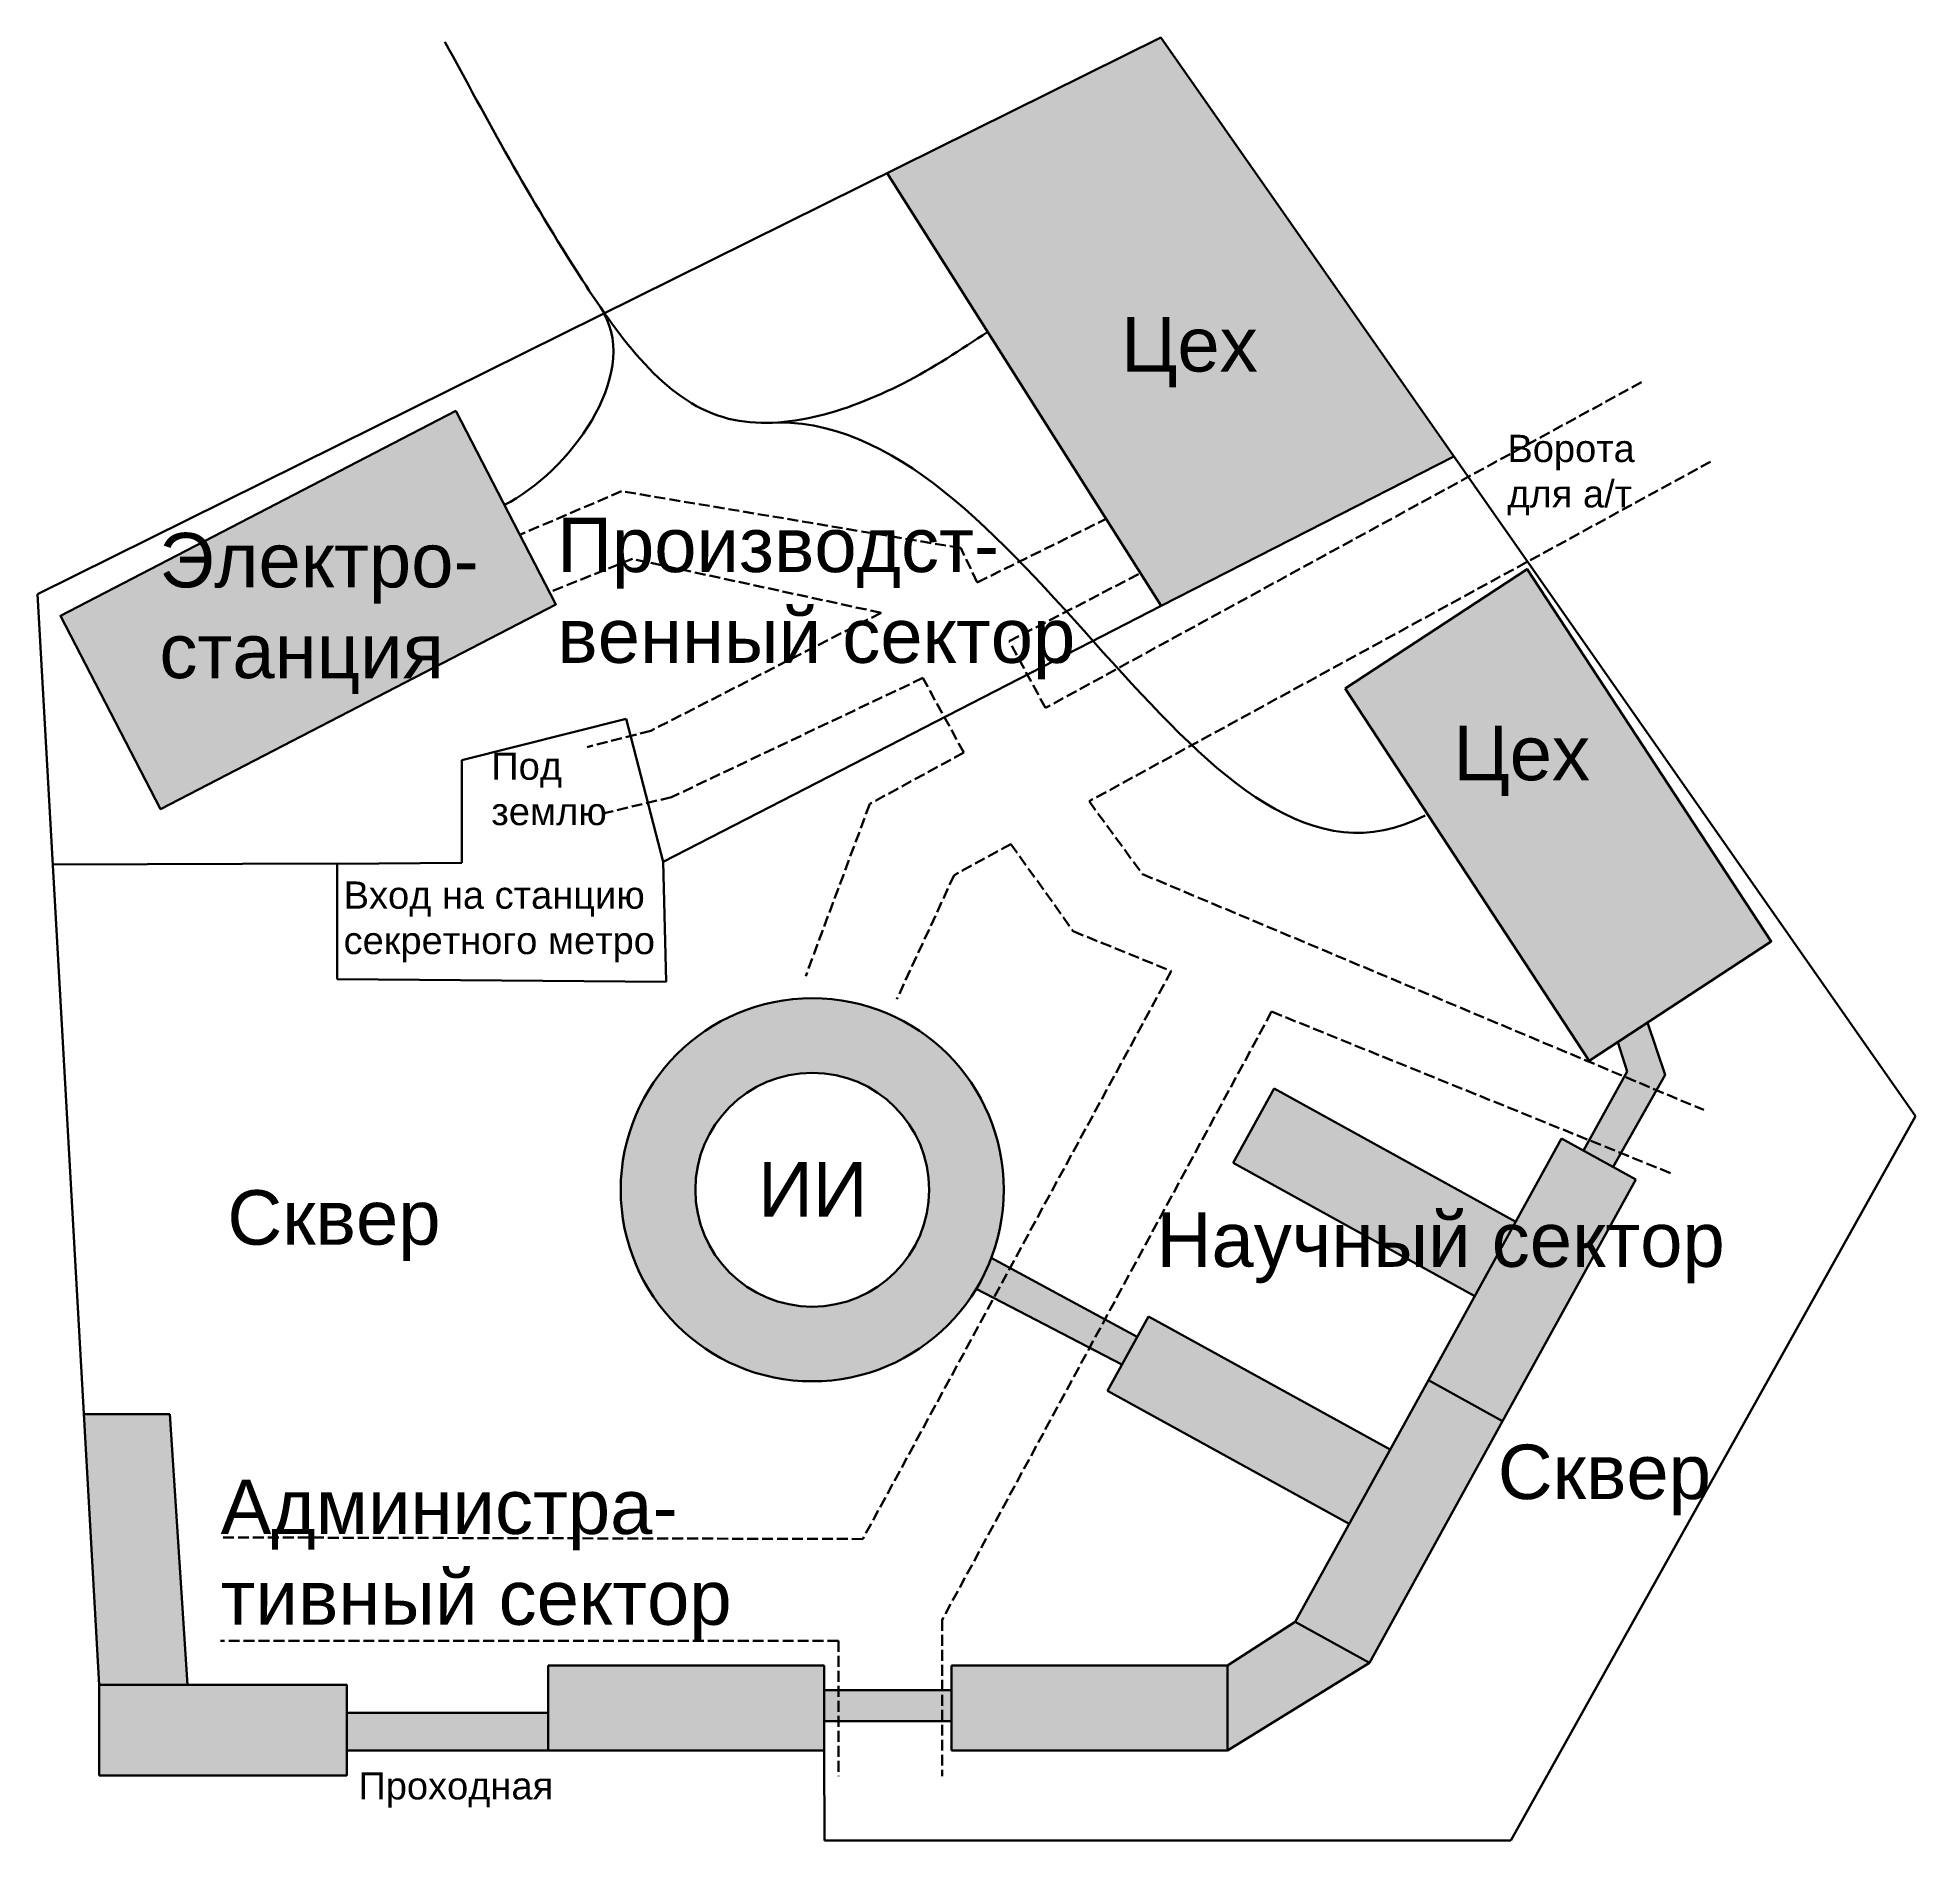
# Model space of a CAD drawing. Header units: millimetres. Extents: x 1707 to 2397, y 647 to 1309.
import ezdxf

# ---------------------------------------------------------------- set-up
doc = ezdxf.new("R2010")
doc.units = ezdxf.units.MM
doc.linetypes.add('JIS_02_4.0', pattern=[5.5, 4, -1.5])
doc.styles.get("Standard").update_dxf_attribs({"font": 'arial.ttf'})
doc.linetypes.add('пути', pattern='A,3.81,[130,ltypeshp.shx,S=6.35,R=0,X=0,Y=0],3.81', length=7.62)

msp = doc.modelspace()

# ---------------------------------------------------------------- hatches: boundary and pattern name
at = {"lineweight": 30}
h = msp.add_hatch(color=9, dxfattribs=at)
h.dxf.hatch_style = 1
h.paths.add_polyline_path([(2019.09, 1259.67), (2119.73, 1100.69), (2227.23, 1155.54), (2119.54, 1309.43)])
h.paths.add_polyline_path([(2276.89, 933.6), (2343.78, 977.46), (2254.13, 1114.2), (2187.24, 1070.35)])
h.paths.add_polyline_path([(2097.84, 1175.84), (2158.01, 1175.84), (2158.01, 1217.06), (2097.84, 1217.06)], flags=24)
h.paths.add_polyline_path([(2219.89, 1025.74), (2280.07, 1025.74), (2280.07, 1066.96), (2219.89, 1066.96)], flags=24)
h = msp.add_hatch(color=9, dxfattribs=at)
h.dxf.hatch_style = 1
h.paths.add_polyline_path([(1715.42, 1097.1), (1752.21, 1026.07), (1897.4, 1101.27), (1860.61, 1172.3)])
h.paths.add_polyline_path([(1745.62, 1062.9), (1872.94, 1062.9), (1872.94, 1137.45), (1745.62, 1137.45)], flags=24)
h = msp.add_hatch(color=9, dxfattribs=at)
h.dxf.hatch_style = 1
h.paths.add_polyline_path([(1921.21, 886.28, 1), (2061.93, 886.28, 1)])
h.paths.add_polyline_path([(2034.53, 886.28, -1), (1948.62, 886.28, -1)], flags=16)
h.paths.add_polyline_path([(1964.5, 865.52), (2014.67, 865.52), (2014.67, 906.73), (1964.5, 906.73)], flags=8)
at = {"linetype": 'JIS_02_4.0', "lineweight": 30}
h = msp.add_hatch(color=9, dxfattribs=at)
h.dxf.hatch_style = 1
h.paths.add_polyline_path([(2301.64, 922.88), (2289.86, 927.83), (2276.98, 904.45), (2288.59, 899.75)])
h.paths.add_polyline_path([(2276.98, 904.45), (2274.87, 900.64), (2285.72, 894.66), (2288.59, 899.75)])
h.paths.add_polyline_path([(2298.33, 947.66), (2287.45, 940.53), (2290.89, 929.69), (2289.86, 927.83), (2301.64, 922.88), (2304.77, 928.43)])
at = {"lineweight": 30}
h = msp.add_hatch(color=9, dxfattribs=at)
h.dxf.hatch_style = 1
h.paths.add_polyline_path([(2196.23, 712.56), (2168.96, 727.59), (2144.07, 711.52), (2144.07, 680.37)])
h.paths.add_polyline_path([(2144.07, 711.52), (2042.73, 711.52), (2042.73, 680.37), (2144.07, 680.37)])
h.paths.add_polyline_path([(2245.14, 801.31), (2217.87, 816.34), (2168.96, 727.59), (2196.23, 712.56)])
h.paths.add_polyline_path([(2294.06, 890.06), (2266.78, 905.1), (2217.87, 816.34), (2245.14, 801.31)])
h.paths.add_polyline_path([(2161.17, 923.42), (2146.14, 896.14), (2234.89, 847.23), (2249.92, 874.51)])
h.paths.add_polyline_path([(2115.06, 839.76), (2100.03, 812.48), (2188.78, 763.57), (2203.82, 790.84)])
at = {"linetype": 'JIS_02_4.0', "lineweight": 30}
h = msp.add_hatch(color=9, dxfattribs=at)
h.dxf.hatch_style = 1
h.paths.add_polyline_path([(2064.18, 857.52), (2058.2, 846.5), (2093.41, 828.25), (2099.05, 838.67)])
h.paths.add_polyline_path([(2064.18, 857.52), (2057.32, 861.23, -0.045114), (2051.76, 849.84), (2058.2, 846.5)])
h.paths.add_polyline_path([(2110.93, 832.25), (2099.05, 838.67), (2093.41, 828.25), (2105.32, 822.07)])
at = {"lineweight": 30}
h = msp.add_hatch(color=9, dxfattribs=at)
h.dxf.hatch_style = 1
h.paths.add_polyline_path([(1729.66, 704.48), (1762.04, 704.48), (1755.62, 803.91), (1724.04, 803.91)])
h.paths.add_polyline_path([(1729.66, 704.48), (1729.66, 671.19), (1820.56, 671.19), (1820.56, 704.48)])
h.paths.add_polyline_path([(1894.59, 680.37), (1894.59, 694.14), (1820.56, 694.14), (1820.56, 680.37)])
h.paths.add_polyline_path([(1995.93, 680.37), (1995.93, 711.52), (1894.59, 711.52), (1894.59, 680.37), (1908.9, 680.37)])
at = {"linetype": 'JIS_02_4.0', "lineweight": 30}
h = msp.add_hatch(color=9, dxfattribs=at)
h.dxf.hatch_style = 1
h.paths.add_polyline_path([(2039.27, 702.47), (2001.21, 702.47), (2001.21, 691.11), (2039.27, 691.11)])
h.paths.add_polyline_path([(2001.21, 702.47), (1995.93, 702.47), (1995.93, 691.11), (2001.21, 691.11)])
h.paths.add_polyline_path([(2042.73, 702.47), (2039.27, 702.47), (2039.27, 691.11), (2042.73, 691.11)])

# ---------------------------------------------------------------- linework, layer by layer
at = {"lineweight": 30}
for p, q in [((2119.54, 1309.43), (1707.01, 1105.07)), ((2396.76, 913.29), (2119.54, 1309.43)), ((2019.09, 1259.67), (2119.73, 1100.69)), ((2119.73, 1100.69), (2227.23, 1155.54)), ((1707.01, 1105.07), (1729.66, 704.48)), ((1936.82, 1006.76), (2119.73, 1100.69)), ((1817.03, 963.62), (1937.91, 962.66)), ((2304.77, 928.43), (2298.33, 947.66)), ((2290.89, 929.69), (2287.45, 940.53)), ((2274.87, 900.64), (2290.89, 929.69)), ((2285.72, 894.66), (2304.77, 928.43)), ((2161.17, 923.42), (2146.14, 896.14)), ((2161.17, 923.42), (2249.92, 874.51)), ((2248.15, 647.31), (2396.76, 913.29)), ((2266.78, 905.1), (2217.87, 816.34)), ((2294.06, 890.06), (2266.78, 905.1)), ((2146.14, 896.14), (2234.89, 847.23)), ((2245.14, 801.31), (2294.06, 890.06)), ((2110.93, 832.25), (2057.32, 861.23)), ((2105.32, 822.07), (2051.76, 849.84)), ((2115.06, 839.76), (2100.03, 812.48)), ((2115.06, 839.76), (2203.82, 790.84)), ((2217.87, 816.34), (2168.96, 727.59)), ((2245.14, 801.31), (2217.87, 816.34)), ((2217.87, 816.34), (2245.14, 801.31)), ((2100.03, 812.48), (2188.78, 763.57)), ((1755.62, 803.91), (1724.04, 803.91)), ((1762.04, 704.48), (1755.62, 803.91)), ((2196.23, 712.56), (2245.14, 801.31)), ((2144.07, 711.52), (2168.96, 727.59)), ((2168.96, 727.59), (2196.23, 712.56)), ((1995.93, 711.52), (1894.59, 711.52)), ((1894.59, 711.52), (1894.59, 680.37)), ((1995.93, 680.37), (1995.93, 711.52)), ((2144.07, 711.52), (2042.73, 711.52)), ((2042.73, 711.52), (2042.73, 680.37)), ((2144.07, 680.37), (2196.23, 712.56)), ((2144.07, 680.37), (2144.07, 711.52)), ((1995.93, 702.47), (2042.73, 702.47)), ((1995.93, 691.11), (2042.73, 691.11)), ((1894.59, 680.37), (1995.93, 680.37)), ((1995.93, 680.37), (1996.03, 647.31)), ((2042.73, 680.37), (2144.07, 680.37)), ((1996.03, 647.31), (2248.15, 647.31))]:
    msp.add_line(p, q, dxfattribs=at)
at = {"linetype": 'JIS_02_4.0', "lineweight": 30}
for p, q in [((2296.12, 1182.84), (2077.23, 1063.23)), ((2321.5, 1153.67), (2093.23, 1028.93)), ((1921.52, 1142.81), (1884.17, 1126.82)), ((2046.08, 1121.98), (1921.52, 1142.81)), ((2052.17, 1109.32), (2099.49, 1132.66)), ((1925.49, 1117.96), (1895.08, 1105.76)), ((2016.85, 1098.16), (1925.49, 1117.96)), ((2052.17, 1109.32), (2046.08, 1121.98)), ((2063.91, 1087.73), (2112.12, 1112.72)), ((2016.85, 1098.16), (1932.28, 1054.86)), ((2077.23, 1063.23), (2063.91, 1087.73)), ((2032.19, 1074.23), (1939.84, 1030.45)), ((2047.23, 1046.84), (2032.19, 1074.23)), ((1932.28, 1054.86), (1908.92, 1048.85)), ((2047.23, 1046.84), (2012.69, 1027.96)), ((1939.84, 1030.45), (1913.68, 1024.22)), ((2012.69, 1027.96), (1989.16, 964.75)), ((2093.23, 1028.93), (2112.87, 1002.19)), ((2064.53, 1013.25), (2043.69, 1001.86)), ((2064.53, 1013.25), (2087.41, 981.19)), ((2043.69, 1001.86), (2022.63, 956.28)), ((2112.87, 1002.19), (2319, 915.58)), ((2087.41, 981.19), (2123.43, 966.61)), ((2123.43, 966.61), (2010.14, 758.01)), ((2160.28, 951.69), (2039.27, 728.3)), ((2160.28, 951.69), (2307.16, 892.23)), ((2010.14, 758.01), (1774.83, 758.6)), ((2039.27, 728.3), (2039.27, 670.93)), ((2001.21, 720.56), (1774.18, 720.56)), ((2001.21, 720.56), (2001.21, 670.93))]:
    msp.add_line(p, q, dxfattribs=at)
at = {"linetype": 'Continuous', "lineweight": 30}
for p, q in [((1862.86, 1044.03), (1923.2, 1059.2)), ((1923.2, 1059.2), (1936.82, 1006.76)), ((1862.86, 1006.36), (1862.86, 1044.03)), ((1712.63, 1005.7), (1817.03, 1006.14)), ((1862.86, 1006.36), (1817.03, 1005.95)), ((1817.03, 963.62), (1817.03, 1006.14)), ((1936.86, 1006.78), (1937.91, 962.66))]:
    msp.add_line(p, q, dxfattribs=at)
at = {"lineweight": 30}
for points in [[(1860.61, 1172.3), (1897.4, 1101.27), (1752.21, 1026.07), (1715.42, 1097.1)], [(2187.24, 1070.35), (2254.13, 1114.2), (2343.78, 977.46), (2276.89, 933.6)], [(1729.66, 671.19), (1820.56, 671.19), (1820.56, 704.48), (1729.66, 704.48)], [(1820.56, 680.37), (1894.59, 680.37), (1894.59, 694.14), (1820.56, 694.14)]]:
    msp.add_lwpolyline(points, close=True, dxfattribs=at)
for radius in [70.36, 42.95]:
    msp.add_circle((1991.57, 886.28), radius, dxfattribs=at)
at = {"linetype": 'пути', "lineweight": 30}
msp.add_spline([(2056.02, 1201.33), (2024.91, 1182.41), (1958.9, 1169.98), (1907.03, 1220.51), (1856.65, 1307.9)], degree=3, dxfattribs=at)
for points, start_tangent, end_tangent in [([(1878.49, 1137.78), (1914.95, 1208.07)], (0.089342, 0.044923), (-0.050431, 0.086352)), ([(2216.65, 1023.71), (1979.2, 1168.1)], (-0.887024, -0.461723), (-1, 0))]:
    msp.add_spline(points, degree=3, dxfattribs=dict(at, start_tangent=start_tangent, end_tangent=end_tangent))

# ---------------------------------------------------------------- texts
at = {"lineweight": 30, "attachment_point": 1}
for s, width, heights, insert, char_height in [('Цех', 491.3008, [0], (2105.01, 1206.77), 20), ('Ворота для а/т', 56.4139, [29.53], (2246.89, 1163.53), 10), ('Производст- \\Pвенный сектор', 195.0219, [0], (1897.91, 1133.12), 20), ('Электро-\\Pстанция', 1210.4509, [616.98], (1751.78, 1127.5), 20), ('Цех', 491.3008, [0], (2227.06, 1056.66), 20), ('Под землю', 54.0059, [0], (1873.69, 1046.86), 10), ('Вход на станцию секретного метро', 116.7153, [0], (1819.44, 999.49), 10), ('ИИ', 491.3008, [0], (1971.7, 896.44), 20), ('Сквер', 491.3008, [0], (1776.72, 886.1), 20), ('Научный сектор', 1227.3099, [0], (2118.02, 877.97), 20), ('Сквер', 491.3008, [0], (2243.35, 792.68), 20), ('Администра- \\Pтивный сектор', 195.0219, [0], (1774.25, 779.85), 20), ('Проходная', 79.5943, [0], (1824.87, 672.37), 10)]:
    msp.add_mtext_dynamic_manual_height_columns(s, width=width, gutter_width=12.5, heights=heights, dxfattribs=dict(at, insert=insert, char_height=char_height))

doc.saveas('drawing.dxf')
